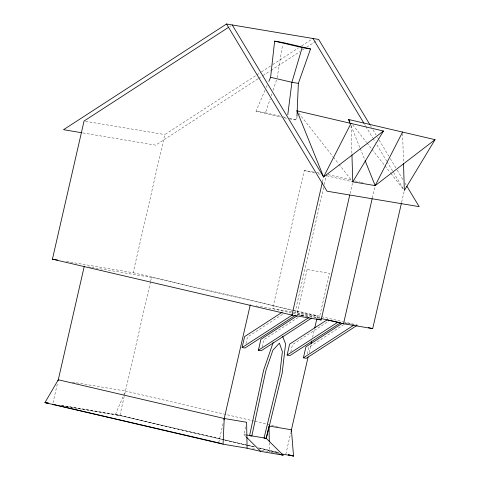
<?xml version="1.0" encoding="UTF-8"?>
<svg xmlns="http://www.w3.org/2000/svg" width="480" height="480" viewBox="0 0 480 480"><rect width="100%" height="100%" fill="white"/><g stroke="black" fill="none" stroke-linecap="round" stroke-linejoin="round"><path stroke-width="0.36" stroke-dasharray="2.4 1.8" d="M289.5 118.854L296.802 120.078L296.928 117.084M277.188 77.664L282.606 44.73M52.998 402.834L57.684 382.374M66.366 261.51L133.164 272.712L164.802 134.58L260.862 72.288M150.492 281.82L119.856 415.572L66.696 406.65M150.66 281.088L151.494 277.434L291.972 310.23M218.778 442.314L223.242 422.838M245.964 343.638L247.47 337.062L283.122 313.944M262.08 347.1L263.754 339.792L298.158 317.484M245.94 436.638L243.822 434.532L245.97 425.154M313.68 172.104L304.284 170.526L272.652 308.664L304.728 316.152M322.416 182.064L323.418 177.684M323.67 187.44L295.05 312.42L320.712 318.408M324.342 184.518L326.52 175.014M290.814 351.918L292.488 344.61L328.764 321.09M307.266 353.916L308.772 347.34L343.8 324.63M285.81 454.308L290.766 432.666M309.108 352.584L310.776 345.306M312.612 337.296L314.61 328.554M316.944 318.36L317.448 316.176L292.698 310.398M350.082 193.536L352.428 183.306M372.312 198.024L374.994 186.33M401.658 202.188L404.334 190.494M265.056 90.18L256.002 111.18L265.494 112.77L270.216 98.742M271.164 95.934L271.872 93.828M273.054 90.324L277.062 78.396M254.304 421.116L125.478 391.038L115.428 414.426L61.104 405.318M266.226 87.474L267.102 85.44M229.716 26.586L230.97 25.77M261.492 71.886L272.166 64.962M272.796 64.554L298.536 47.862M301.674 45.828L311.094 39.72M257.868 78.888L155.682 145.146L81.966 132.78M258.492 78.48L262.254 76.038M262.884 75.636L270.402 70.758M271.032 70.35L299.868 51.648M302.376 50.022L304.254 48.804M306.762 47.178L317.424 40.266M344.424 324.222L346.302 323.01L350.532 323.994M85.518 121.284L164.802 134.58M316.572 172.59L320.184 173.196M88.734 266.91L90.948 267.282M91.686 267.402L151.494 277.434M256.158 305.898L317.448 316.176M72.312 382.122L125.478 391.038M243.822 434.532L245.988 434.892M252.582 448.734L254.796 449.106M261.444 450.222L279.9 453.318M270.942 452.214L275.31 452.946M276.036 453.066L278.952 453.558M61.11 405.402L119.856 415.572L254.118 446.826M258.498 447.846L278.928 452.604L258.486 447.822M265.494 112.77L280.056 116.172M282.972 116.85L286.608 117.702M289.524 118.38L296.802 120.078M256.002 111.18L281.484 117.126M284.4 117.81L286.584 118.32M328.134 174.624L351.282 180.03M354.9 180.87L359.964 182.052M360.69 182.226L362.862 182.73M304.284 170.526L315.138 173.064M318.036 173.736L320.202 174.246M326.718 175.764L352.764 181.842M133.164 272.712L320.85 316.524M321.576 316.692L342.756 321.636M343.488 321.81L355.17 324.534M355.902 324.708L358.092 325.218M351.24 324.162L353.352 324.654M345.558 323.022L348.384 323.682M305.442 316.314L307.578 316.818M301.284 315.456L304.812 316.278M299.13 315.144L303.366 316.128M255.036 421.284L277.596 426.552M254.106 446.802L115.428 414.426L223.944 439.866M224.67 440.034L247.23 445.302M247.962 445.47L255.24 447.174M258.876 448.02L279.258 452.778M352.674 124.746L366.51 142.356M366.972 142.944L371.586 148.818M372.048 149.4L384.504 165.252M384.96 165.84L390.498 172.884M390.96 173.472L403.41 189.318M298.794 113.16L332.928 156.6M333.39 157.188L338.466 163.644M338.922 164.232L351.378 180.084M370.272 125.292L371.424 127.218M372.966 129.78L376.044 134.904M377.586 137.466L378.738 139.386M379.128 140.028L388.752 156.042M390.294 158.604L396.84 169.494M397.224 170.136L403.38 180.384M404.922 182.946L406.08 184.872M364.632 124.44L365.4 125.718M365.79 126.36L372.726 137.904M373.11 138.546L375.426 142.398M376.968 144.96L386.604 160.992M386.988 161.634L403.176 188.568M351.024 125.664L359.898 147.708M360.18 148.398L364.896 160.11M402.612 133.578L403.494 162.786M351.06 125.676L351.924 154.134M269.322 442.77L269.484 451.968M307.14 269.562L296.886 314.322L319.284 318.078L329.538 273.318L307.14 269.562"/><path stroke-width="0.72" d="M296.964 116.334L298.362 83.37L310.518 48.966L282.972 42.534L274.62 41.136L270.606 77.31L268.854 81.378M223.05 444.18L224.232 418.506L58.284 379.77L44.952 402.606L223.05 444.18L247.086 448.212L260.748 451.398L283.146 455.16L266.22 438.288L246.714 435.012M287.778 114.792L291.906 82.284L302.166 47.562L310.518 48.966M349.746 195L321.126 319.98L291.948 315.084L52.416 259.17L84.054 121.038L228.462 27.396M58.02 380.91L84.3 266.166M223.902 419.952L250.254 304.902M295.578 315.198L244.956 348.018L242.1 347.538L244.614 336.582L282.144 312.246M311.868 317.928L261.246 350.748L258.39 350.274L260.898 339.312L297.174 315.792M291.948 315.084L322.248 182.796M266.22 438.288L268.866 426.744M340.596 322.746L289.974 355.572L287.118 355.092L289.626 344.13L327.156 319.8L339.882 322.626M356.88 325.476L306.258 358.302L303.402 357.822L305.916 346.866L342.192 323.34M291.096 431.22L308.106 356.958M311.106 343.848L311.778 340.932M314.778 327.828L316.776 319.086M320.712 318.408L343.524 323.736L372.144 198.756M343.524 323.736L372.696 328.626L401.49 202.92M273.132 342.6L263.628 370.164L249.564 435.684L251.814 436.062L265.878 370.542L272.928 350.106L279.426 343.146L282.378 351.69L279.894 372.894L264.018 438.108L266.262 438.486L282.138 373.266L285.588 343.944L282.66 336.414M350.994 123.432L323.586 176.952L232.23 24.954M402.564 132.078L375.162 185.604L352.764 181.842L351.948 154.884M352.764 181.842L383.472 131.01L296.952 110.814L323.586 176.952L383.472 131.01M350.19 123.6L348.522 119.466L435.048 139.662L404.334 190.494L403.518 163.536M435.048 139.662L375.162 185.604L365.172 160.8M369.882 124.656L318.678 39.456L226.53 24L63.534 129.69L81.966 132.78M242.1 347.538L292.722 314.718M258.39 350.274L309.006 317.448M287.118 355.092L337.74 322.266M303.402 357.822L354.024 324.996M298.362 83.37L291.906 82.284L270.606 77.31M52.416 259.17L57.552 260.028M224.232 418.506L246.63 422.268L247.086 448.212M269.028 426.024L291.426 429.78L293.52 456L281.868 454.044M48.624 403.224L44.952 402.606L48.624 403.242M54.882 404.67L52.662 404.298L221.568 443.532M274.62 41.136L302.166 47.562M368.316 327.606L372.696 328.626M316.848 318.978L321.126 319.98M279.552 454.32L283.146 455.16M246.468 437.166L260.748 451.398M348.522 119.466L349.908 121.224M296.952 110.814L297.876 111.99M406.848 186.15L419.172 206.652L327.024 191.196L226.53 24M312.978 38.502L363.858 123.156M269.04 426.75L269.298 441.354M293.52 456L288.414 454.812L293.52 456"/></g></svg>
